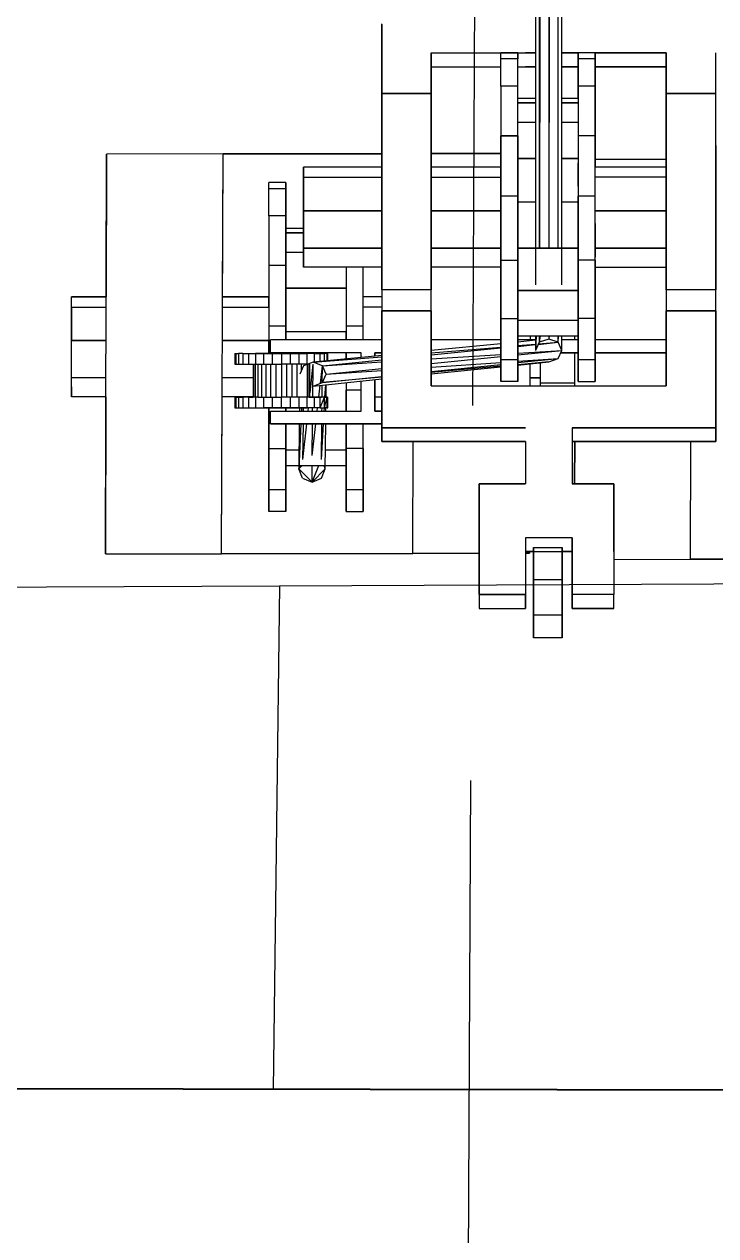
# Model space of a CAD drawing. Header units: millimetres. Extents: x -4997 to -4876, y -8737 to -8661.
# Drawn here: x -4916.571 to -4915.985, y -8708.878 to -8707.852 of the extents above; entities that cross this region are included whole.
import ezdxf

# ---------------------------------------------------------------- set-up
doc = ezdxf.new("R2010")
doc.units = ezdxf.units.MM
doc.header["$LTSCALE"] = 0.1
doc.linetypes.add('HIDDEN', pattern=[9.525, 6.35, -3.175])
for name, color, linetype in [('cobertura nova', 4, 'Continuous'), ('imagem', 7, 'Continuous'), ('layout cobertura', 251, 'Continuous'), ('visto', 9, 'Continuous')]:
    doc.layers.add(name, color=color, linetype=linetype)
doc.layers.add('coberturas', color=7, linetype='Continuous', lineweight=40)
picture_1 = doc.add_image_def('image1.jpg', size_in_pixel=(1920, 1080))

msp = doc.modelspace()

# ---------------------------------------------------------------- linework, layer by layer
at = {"layer": 'cobertura nova'}
for p, q in [((-4916.1376, -8704.888), (-4916.1376, -8708.0726)), ((-4916.135, -8704.888), (-4916.1376, -8708.0726)), ((-4916.1343, -8704.888), (-4916.1343, -8708.0417)), ((-4916.1281, -8704.888), (-4916.1342, -8708.0417)), ((-4916.1263, -8704.888), (-4916.1263, -8708.0417)), ((-4916.1202, -8704.888), (-4916.1263, -8708.0417)), ((-4916.1184, -8708.0417), (-4916.1158, -8704.888)), ((-4916.1184, -8708.0417), (-4916.1184, -8704.888)), ((-4916.1151, -8708.0726), (-4916.1151, -8704.888)), ((-4916.2677, -8707.888), (-4916.2677, -8707.8523)), ((-4916.2677, -8707.8523), (-4916.2677, -8707.8763)), ((-4916.2677, -8707.8763), (-4916.2677, -8707.8516)), ((-4916.2677, -8707.8763), (-4916.2677, -8707.9285)), ((-4916.2677, -8707.9105), (-4916.2677, -8707.8763)), ((-4916.2258, -8707.8763), (-4916.1669, -8707.8763)), ((-4916.2258, -8707.8763), (-4916.2258, -8707.9105)), ((-4916.2258, -8707.9105), (-4916.2258, -8707.8763)), ((-4916.1669, -8707.8813), (-4916.1669, -8707.8762)), ((-4916.1669, -8707.8762), (-4916.1524, -8707.8762)), ((-4916.1524, -8707.8762), (-4916.1669, -8707.8762)), ((-4916.1524, -8707.8813), (-4916.1669, -8707.8813)), ((-4916.1669, -8707.9044), (-4916.1669, -8707.8813)), ((-4916.1524, -8707.8762), (-4916.1524, -8707.8813)), ((-4916.1524, -8707.8813), (-4916.1524, -8707.8762)), ((-4916.1524, -8707.8763), (-4916.146, -8707.8763)), ((-4916.1524, -8707.9044), (-4916.1524, -8707.8813)), ((-4916.146, -8707.8763), (-4916.1376, -8707.8763)), ((-4916.1376, -8707.8763), (-4916.146, -8707.8763)), ((-4916.1151, -8707.8763), (-4916.1065, -8707.8763)), ((-4916.1065, -8707.8763), (-4916.1151, -8707.8763)), ((-4916.1065, -8707.8763), (-4916.1013, -8707.8763)), ((-4916.1013, -8707.8763), (-4916.1065, -8707.8763)), ((-4916.1013, -8707.8948), (-4916.1013, -8707.8762)), ((-4916.1013, -8707.8762), (-4916.1013, -8707.8813)), ((-4916.0869, -8707.8762), (-4916.1013, -8707.8762)), ((-4916.1013, -8707.8813), (-4916.1013, -8707.8762)), ((-4916.1013, -8707.8813), (-4916.1013, -8707.9044)), ((-4916.0869, -8707.8813), (-4916.1013, -8707.8813)), ((-4916.1013, -8707.9044), (-4916.1013, -8707.8813)), ((-4916.0869, -8707.8762), (-4916.0869, -8707.8813)), ((-4916.0869, -8707.8813), (-4916.0869, -8707.8762)), ((-4916.0869, -8707.8762), (-4916.0869, -8707.8948)), ((-4916.0869, -8707.8763), (-4916.0267, -8707.8763)), ((-4916.0267, -8707.8763), (-4916.0869, -8707.8763)), ((-4916.0869, -8707.8813), (-4916.0869, -8707.9044)), ((-4916.0869, -8707.9044), (-4916.0869, -8707.8813)), ((-4916.0267, -8707.8763), (-4916.0267, -8707.888)), ((-4916.0267, -8707.9105), (-4916.0267, -8707.8763)), ((-4916.0267, -8707.888), (-4916.0267, -8707.8763)), ((-4916.0267, -8707.8763), (-4916.0267, -8707.9285)), ((-4915.9848, -8707.9105), (-4915.9848, -8707.8763)), ((-4916.2677, -8707.9402), (-4916.2677, -8707.888)), ((-4916.2258, -8707.888), (-4916.1669, -8707.888)), ((-4916.1524, -8707.888), (-4916.146, -8707.888)), ((-4916.146, -8707.888), (-4916.1376, -8707.888)), ((-4916.1376, -8707.888), (-4916.146, -8707.888)), ((-4916.1151, -8707.888), (-4916.1065, -8707.888)), ((-4916.1065, -8707.888), (-4916.1151, -8707.888)), ((-4916.1065, -8707.888), (-4916.1013, -8707.888)), ((-4916.1013, -8707.888), (-4916.1065, -8707.888)), ((-4916.1013, -8707.9149), (-4916.1013, -8707.8948)), ((-4916.0869, -8707.888), (-4916.0267, -8707.888)), ((-4916.0267, -8707.888), (-4916.0869, -8707.888)), ((-4916.0869, -8707.8948), (-4916.0869, -8707.9295)), ((-4916.0267, -8707.9402), (-4916.0267, -8707.888)), ((-4916.1524, -8707.9044), (-4916.1669, -8707.9044)), ((-4916.1669, -8707.9044), (-4916.1669, -8707.9464)), ((-4916.1524, -8707.9464), (-4916.1524, -8707.9044)), ((-4916.1013, -8707.9044), (-4916.1013, -8707.9464)), ((-4916.0869, -8707.9044), (-4916.1013, -8707.9044)), ((-4916.0869, -8707.9044), (-4916.0869, -8707.9464)), ((-4916.0869, -8707.9464), (-4916.0869, -8707.9044)), ((-4916.2677, -8707.9285), (-4916.2677, -8707.9105)), ((-4916.2677, -8707.9105), (-4916.2677, -8707.9548)), ((-4916.2258, -8707.9105), (-4916.2677, -8707.9105)), ((-4916.2677, -8707.9105), (-4916.2677, -8707.9105)), ((-4916.2677, -8707.9548), (-4916.2677, -8707.9105)), ((-4916.2677, -8707.9105), (-4916.2258, -8707.9105)), ((-4916.2258, -8707.9105), (-4916.2258, -8707.9105)), ((-4916.2258, -8707.9105), (-4916.2258, -8707.9548)), ((-4916.2258, -8707.9548), (-4916.2258, -8707.9105)), ((-4916.2258, -8707.9105), (-4916.2258, -8707.9105)), ((-4916.1376, -8707.9149), (-4916.1524, -8707.9149)), ((-4916.1013, -8707.9149), (-4916.1151, -8707.9149)), ((-4916.1013, -8707.9149), (-4916.1013, -8707.9186)), ((-4916.0267, -8707.9285), (-4916.0267, -8707.9105)), ((-4916.0267, -8707.9105), (-4916.0267, -8707.9548)), ((-4916.0267, -8707.9548), (-4916.0267, -8707.9105)), ((-4916.0267, -8707.9105), (-4915.9848, -8707.9105)), ((-4915.9848, -8707.9105), (-4916.0267, -8707.9105)), ((-4916.0267, -8707.9105), (-4916.0267, -8707.9105)), ((-4915.9848, -8707.9548), (-4915.9848, -8707.9105)), ((-4916.1376, -8707.9186), (-4916.1524, -8707.9186)), ((-4916.1524, -8707.9186), (-4916.1376, -8707.9186)), ((-4916.1013, -8707.9186), (-4916.1151, -8707.9186)), ((-4916.1151, -8707.9186), (-4916.1013, -8707.9186)), ((-4916.1013, -8707.9186), (-4916.1013, -8707.9353)), ((-4916.1669, -8707.9295), (-4916.1669, -8707.9731)), ((-4916.1376, -8707.9353), (-4916.1524, -8707.9353)), ((-4916.1013, -8707.9353), (-4916.1151, -8707.9353)), ((-4916.1013, -8707.9353), (-4916.1013, -8707.9656)), ((-4916.0869, -8707.9295), (-4916.0869, -8707.9731)), ((-4916.2677, -8707.957), (-4916.2677, -8707.9402)), ((-4916.2677, -8707.9402), (-4916.2677, -8707.957)), ((-4916.0267, -8707.957), (-4916.0267, -8707.9402)), ((-4916.0267, -8707.9402), (-4916.0267, -8707.957)), ((-4916.2677, -8707.9548), (-4916.2677, -8708.0768)), ((-4916.2677, -8708.0768), (-4916.2677, -8707.9548)), ((-4916.2258, -8707.9548), (-4916.2258, -8708.0768)), ((-4916.2258, -8708.0768), (-4916.2258, -8707.9548)), ((-4916.1669, -8707.9464), (-4916.1669, -8707.9976)), ((-4916.1524, -8707.9464), (-4916.1669, -8707.9464)), ((-4916.1669, -8707.9976), (-4916.1669, -8707.9464)), ((-4916.1669, -8707.9464), (-4916.1524, -8707.9464)), ((-4916.1524, -8707.9976), (-4916.1524, -8707.9464)), ((-4916.1524, -8707.9464), (-4916.1524, -8707.9976)), ((-4916.1013, -8707.9464), (-4916.1013, -8707.9976)), ((-4916.0869, -8707.9464), (-4916.1013, -8707.9464)), ((-4916.1013, -8707.9534), (-4916.1013, -8707.9534)), ((-4916.0869, -8707.9731), (-4916.0869, -8707.9464)), ((-4916.0869, -8707.9976), (-4916.0869, -8707.9464)), ((-4916.0267, -8707.9548), (-4916.0267, -8708.0768)), ((-4916.0267, -8708.0768), (-4916.0267, -8707.9548)), ((-4915.9848, -8707.9548), (-4915.9848, -8708.0768)), ((-4915.9848, -8708.0768), (-4915.9848, -8707.9548)), ((-4916.5018, -8708.3007), (-4916.5009, -8707.962)), ((-4916.5009, -8707.962), (-4916.5012, -8708.083)), ((-4916.4021, -8707.9618), (-4916.5009, -8707.962)), ((-4916.4033, -8708.3005), (-4916.4021, -8707.9618)), ((-4916.4026, -8708.083), (-4916.4021, -8707.9618)), ((-4916.4021, -8707.9618), (-4916.2677, -8707.9615)), ((-4916.2677, -8707.9615), (-4916.4021, -8707.9618)), ((-4916.4021, -8707.9618), (-4916.2677, -8707.9616)), ((-4916.2677, -8707.9731), (-4916.2677, -8707.957)), ((-4916.2677, -8707.957), (-4916.2677, -8707.9731)), ((-4916.2258, -8707.9576), (-4916.2258, -8707.957)), ((-4916.2258, -8707.9614), (-4916.1669, -8707.9613)), ((-4916.1669, -8707.9613), (-4916.2258, -8707.9614)), ((-4916.2258, -8707.9616), (-4916.1669, -8707.9614)), ((-4916.1376, -8707.9656), (-4916.1524, -8707.9656)), ((-4916.1524, -8707.9656), (-4916.1376, -8707.9656)), ((-4916.1013, -8707.9656), (-4916.1151, -8707.9656)), ((-4916.1151, -8707.9656), (-4916.1013, -8707.9656)), ((-4916.1013, -8707.9656), (-4916.1013, -8707.9976)), ((-4916.0267, -8707.9665), (-4916.0869, -8707.9666)), ((-4916.0267, -8707.9731), (-4916.0267, -8707.957)), ((-4916.3339, -8707.9731), (-4916.3339, -8707.9816)), ((-4916.3339, -8707.9816), (-4916.3339, -8707.9731)), ((-4916.2677, -8707.9731), (-4916.3339, -8707.9731)), ((-4916.1669, -8707.9731), (-4916.2258, -8707.9731)), ((-4916.1013, -8707.9891), (-4916.1013, -8707.9695)), ((-4916.0267, -8707.9731), (-4916.0869, -8707.9731)), ((-4916.0869, -8707.9816), (-4916.0869, -8707.9731)), ((-4916.349, -8707.9861), (-4916.3634, -8707.9861)), ((-4916.3634, -8707.9913), (-4916.3634, -8707.9861)), ((-4916.349, -8707.9913), (-4916.349, -8707.9861)), ((-4916.349, -8707.9861), (-4916.349, -8707.9913)), ((-4916.3339, -8707.9816), (-4916.3339, -8708.01)), ((-4916.3339, -8707.9816), (-4916.2677, -8707.9816)), ((-4916.3339, -8708.01), (-4916.3339, -8707.9816)), ((-4916.2258, -8707.9816), (-4916.1669, -8707.9816)), ((-4916.0869, -8707.9789), (-4916.0869, -8707.9789)), ((-4916.0267, -8707.9816), (-4916.0869, -8707.9816)), ((-4916.0869, -8708.01), (-4916.0869, -8707.9816)), ((-4916.0869, -8708.0332), (-4916.0869, -8707.9816)), ((-4916.349, -8707.9913), (-4916.3634, -8707.9913)), ((-4916.3634, -8708.0143), (-4916.3634, -8707.9913)), ((-4916.349, -8708.0143), (-4916.349, -8707.9913)), ((-4916.349, -8707.9913), (-4916.349, -8708.0143)), ((-4916.1669, -8707.9976), (-4916.1669, -8708.0519)), ((-4916.1669, -8708.0519), (-4916.1669, -8707.9976)), ((-4916.1524, -8707.9976), (-4916.1669, -8707.9976)), ((-4916.1524, -8708.0519), (-4916.1524, -8707.9976)), ((-4916.1524, -8707.9976), (-4916.1524, -8708.0519)), ((-4916.1524, -8708.0026), (-4916.1524, -8708.0417)), ((-4916.1376, -8708.0026), (-4916.1524, -8708.0026)), ((-4916.1013, -8708.0026), (-4916.1151, -8708.0026)), ((-4916.1013, -8707.9976), (-4916.1013, -8708.0519)), ((-4916.0869, -8707.9976), (-4916.1013, -8707.9976)), ((-4916.1013, -8708.0519), (-4916.1013, -8707.9976)), ((-4916.1013, -8708.0026), (-4916.1013, -8708.0417)), ((-4916.0869, -8708.0519), (-4916.0869, -8707.9976)), ((-4916.349, -8708.0143), (-4916.3634, -8708.0143)), ((-4916.3634, -8708.0143), (-4916.3634, -8708.0564)), ((-4916.349, -8708.0564), (-4916.349, -8708.0143)), ((-4916.349, -8708.0143), (-4916.349, -8708.0564)), ((-4916.3339, -8708.0415), (-4916.3339, -8708.01)), ((-4916.3339, -8708.01), (-4916.2677, -8708.01)), ((-4916.3339, -8708.01), (-4916.3339, -8708.01)), ((-4916.3339, -8708.01), (-4916.3339, -8708.0415)), ((-4916.2677, -8708.01), (-4916.3339, -8708.01)), ((-4916.2258, -8708.01), (-4916.1669, -8708.01)), ((-4916.1669, -8708.01), (-4916.2258, -8708.01)), ((-4916.0267, -8708.01), (-4916.0869, -8708.01)), ((-4916.0869, -8708.0415), (-4916.0869, -8708.01)), ((-4916.0869, -8708.01), (-4916.0267, -8708.01)), ((-4916.3339, -8708.0249), (-4916.349, -8708.0249)), ((-4916.349, -8708.0286), (-4916.349, -8708.0249)), ((-4916.0869, -8708.0208), (-4916.0869, -8708.0492)), ((-4916.349, -8708.0452), (-4916.349, -8708.0286)), ((-4916.349, -8708.0286), (-4916.3339, -8708.0286)), ((-4916.3339, -8708.0286), (-4916.349, -8708.0286)), ((-4916.3339, -8708.0452), (-4916.349, -8708.0452)), ((-4916.2677, -8708.0415), (-4916.3339, -8708.0415)), ((-4916.3339, -8708.0415), (-4916.3339, -8708.0415)), ((-4916.3339, -8708.0578), (-4916.3339, -8708.0415)), ((-4916.3339, -8708.0415), (-4916.2677, -8708.0415)), ((-4916.3339, -8708.0415), (-4916.3339, -8708.0578)), ((-4916.1669, -8708.0415), (-4916.2258, -8708.0415)), ((-4916.2258, -8708.0415), (-4916.1669, -8708.0415)), ((-4916.1524, -8708.0417), (-4916.1524, -8708.0774)), ((-4916.1524, -8708.0417), (-4916.1524, -8708.0417)), ((-4916.1524, -8708.0417), (-4916.1376, -8708.0417)), ((-4916.1376, -8708.0417), (-4916.1524, -8708.0417)), ((-4916.1376, -8708.0417), (-4916.1013, -8708.0417)), ((-4916.1013, -8708.0417), (-4916.1376, -8708.0417)), ((-4916.0869, -8708.0578), (-4916.0869, -8708.0415)), ((-4916.0869, -8708.0415), (-4916.0267, -8708.0415)), ((-4916.0267, -8708.0415), (-4916.0869, -8708.0415)), ((-4916.3634, -8708.0564), (-4916.3634, -8708.1076)), ((-4916.349, -8708.0564), (-4916.3634, -8708.0564)), ((-4916.349, -8708.1076), (-4916.349, -8708.0564)), ((-4916.349, -8708.0564), (-4916.349, -8708.1076)), ((-4916.2677, -8708.0578), (-4916.3339, -8708.0578)), ((-4916.2979, -8708.0578), (-4916.2979, -8708.1076)), ((-4916.2834, -8708.1076), (-4916.2834, -8708.0578)), ((-4916.2677, -8708.0768), (-4916.2677, -8708.0578)), ((-4916.2677, -8708.0578), (-4916.2677, -8708.0768)), ((-4916.1669, -8708.0578), (-4916.2258, -8708.0578)), ((-4916.1669, -8708.1013), (-4916.1669, -8708.0519)), ((-4916.1669, -8708.0519), (-4916.1524, -8708.0519)), ((-4916.1669, -8708.0519), (-4916.1669, -8708.1013)), ((-4916.1524, -8708.1013), (-4916.1524, -8708.0519)), ((-4916.1524, -8708.0519), (-4916.1524, -8708.1013)), ((-4916.1013, -8708.0519), (-4916.1013, -8708.1013)), ((-4916.0869, -8708.0519), (-4916.1013, -8708.0519)), ((-4916.1013, -8708.1013), (-4916.1013, -8708.0519)), ((-4916.0869, -8708.0492), (-4916.0869, -8708.0492)), ((-4916.0869, -8708.1013), (-4916.0869, -8708.0519)), ((-4916.0869, -8708.0519), (-4916.0869, -8708.1013)), ((-4916.0869, -8708.0578), (-4916.0267, -8708.0578)), ((-4916.0869, -8708.0578), (-4916.0869, -8708.0844)), ((-4916.0267, -8708.0768), (-4916.0267, -8708.0578)), ((-4916.349, -8708.0755), (-4916.2979, -8708.0755)), ((-4916.2979, -8708.0755), (-4916.349, -8708.0755)), ((-4916.2677, -8708.0768), (-4916.2677, -8708.0768)), ((-4916.2677, -8708.0768), (-4916.2677, -8708.0947)), ((-4916.2258, -8708.0768), (-4916.2677, -8708.0768)), ((-4916.2258, -8708.0947), (-4916.2258, -8708.0768)), ((-4916.1524, -8708.0774), (-4916.1524, -8708.1025)), ((-4916.1524, -8708.0774), (-4916.1524, -8708.0774)), ((-4916.1524, -8708.0774), (-4916.1013, -8708.0774)), ((-4916.1013, -8708.0774), (-4916.1524, -8708.0774)), ((-4916.1376, -8708.0774), (-4916.1376, -8708.0774)), ((-4916.1349, -8708.0774), (-4916.1349, -8708.0774)), ((-4916.1343, -8708.0774), (-4916.1343, -8708.0774)), ((-4916.1282, -8708.0774), (-4916.1282, -8708.0774)), ((-4916.1263, -8708.0774), (-4916.1263, -8708.0774)), ((-4916.1201, -8708.0774), (-4916.1201, -8708.0774)), ((-4916.1184, -8708.0774), (-4916.1184, -8708.0774)), ((-4916.1154, -8708.0774), (-4916.1154, -8708.0774)), ((-4916.1151, -8708.0774), (-4916.1151, -8708.0774)), ((-4916.1013, -8708.0774), (-4916.1013, -8708.0774)), ((-4916.0267, -8708.0768), (-4916.0267, -8708.0947)), ((-4915.9848, -8708.0768), (-4916.0267, -8708.0768)), ((-4915.9848, -8708.0947), (-4915.9848, -8708.0768)), ((-4916.5012, -8708.083), (-4916.5305, -8708.083)), ((-4916.5305, -8708.0916), (-4916.5305, -8708.083)), ((-4916.5305, -8708.083), (-4916.5012, -8708.083)), ((-4916.3634, -8708.083), (-4916.4026, -8708.083)), ((-4916.4026, -8708.083), (-4916.3634, -8708.083)), ((-4916.3634, -8708.083), (-4916.3634, -8708.083)), ((-4916.3634, -8708.0916), (-4916.3634, -8708.083)), ((-4916.2677, -8708.083), (-4916.2834, -8708.083)), ((-4916.0869, -8708.0844), (-4916.0869, -8708.1264)), ((-4916.5305, -8708.0916), (-4916.5012, -8708.0916)), ((-4916.5305, -8708.1199), (-4916.5305, -8708.0916)), ((-4916.5305, -8708.0916), (-4916.5305, -8708.1199)), ((-4916.4026, -8708.0916), (-4916.3634, -8708.0916)), ((-4916.2677, -8708.0916), (-4916.2834, -8708.0916)), ((-4916.2677, -8708.1582), (-4916.2677, -8708.0947)), ((-4916.2677, -8708.0947), (-4916.2258, -8708.0947)), ((-4916.2677, -8708.0948), (-4916.2677, -8708.1583)), ((-4916.2258, -8708.0948), (-4916.2677, -8708.0948)), ((-4916.2258, -8708.0947), (-4916.2258, -8708.1582)), ((-4916.2258, -8708.1583), (-4916.2258, -8708.0948)), ((-4916.0267, -8708.1582), (-4916.0267, -8708.0947)), ((-4916.0267, -8708.0947), (-4915.9848, -8708.0947)), ((-4916.0267, -8708.0948), (-4916.0267, -8708.1583)), ((-4915.9848, -8708.0948), (-4916.0267, -8708.0948)), ((-4915.9848, -8708.0947), (-4915.9848, -8708.1582)), ((-4915.9848, -8708.1583), (-4915.9848, -8708.0948)), ((-4916.3634, -8708.1076), (-4916.3634, -8708.131)), ((-4916.349, -8708.1076), (-4916.3634, -8708.1076)), ((-4916.349, -8708.1194), (-4916.349, -8708.1076)), ((-4916.349, -8708.1076), (-4916.349, -8708.1194)), ((-4916.2979, -8708.1076), (-4916.2979, -8708.1194)), ((-4916.2834, -8708.1076), (-4916.2979, -8708.1076)), ((-4916.2834, -8708.1194), (-4916.2834, -8708.1076)), ((-4916.2677, -8708.1064), (-4916.2677, -8708.1699)), ((-4916.1669, -8708.136), (-4916.1669, -8708.1013)), ((-4916.1669, -8708.1013), (-4916.1524, -8708.1013)), ((-4916.1669, -8708.1013), (-4916.1669, -8708.136)), ((-4916.1524, -8708.136), (-4916.1524, -8708.1013)), ((-4916.1524, -8708.1013), (-4916.1524, -8708.136)), ((-4916.1524, -8708.1159), (-4916.1524, -8708.1025)), ((-4916.1524, -8708.1025), (-4916.1013, -8708.1025)), ((-4916.1524, -8708.1025), (-4916.1524, -8708.1159)), ((-4916.1013, -8708.1013), (-4916.1013, -8708.136)), ((-4916.0869, -8708.1013), (-4916.1013, -8708.1013)), ((-4916.1013, -8708.136), (-4916.1013, -8708.1013)), ((-4916.0869, -8708.136), (-4916.0869, -8708.1013)), ((-4916.0869, -8708.1013), (-4916.0869, -8708.136)), ((-4916.0267, -8708.1065), (-4916.0267, -8708.1582)), ((-4916.5305, -8708.1199), (-4916.5305, -8708.1199)), ((-4916.5305, -8708.1515), (-4916.5305, -8708.1199)), ((-4916.5305, -8708.1199), (-4916.5013, -8708.1199)), ((-4916.5013, -8708.1199), (-4916.5305, -8708.1199)), ((-4916.4027, -8708.1199), (-4916.3634, -8708.1199)), ((-4916.3634, -8708.1199), (-4916.4027, -8708.1199)), ((-4916.3634, -8708.131), (-4916.3634, -8708.1199)), ((-4916.2852, -8708.1194), (-4916.3619, -8708.1194)), ((-4916.3619, -8708.1302), (-4916.3619, -8708.1194)), ((-4916.2979, -8708.1125), (-4916.349, -8708.1125)), ((-4916.349, -8708.1194), (-4916.349, -8708.1125)), ((-4916.2979, -8708.1194), (-4916.2979, -8708.1125)), ((-4916.2736, -8708.1194), (-4916.2852, -8708.1194)), ((-4916.2677, -8708.1194), (-4916.2736, -8708.1194)), ((-4916.1669, -8708.1194), (-4916.2258, -8708.1194)), ((-4916.1524, -8708.1159), (-4916.1013, -8708.1159)), ((-4916.1524, -8708.1159), (-4916.1524, -8708.1264)), ((-4916.1376, -8708.1194), (-4916.1524, -8708.1194)), ((-4916.1376, -8708.1197), (-4916.1524, -8708.1212)), ((-4916.1421, -8708.1159), (-4916.1421, -8708.1194)), ((-4916.1376, -8708.1159), (-4916.1376, -8708.1283)), ((-4916.1369, -8708.1159), (-4916.1376, -8708.1283)), ((-4916.1343, -8708.1159), (-4916.1343, -8708.1214)), ((-4916.1335, -8708.1159), (-4916.1343, -8708.1214)), ((-4916.1263, -8708.1186), (-4916.1343, -8708.1214)), ((-4916.1263, -8708.1159), (-4916.1263, -8708.1186)), ((-4916.1259, -8708.1159), (-4916.1263, -8708.1186)), ((-4916.1184, -8708.1214), (-4916.1263, -8708.1186)), ((-4916.1184, -8708.1214), (-4916.118, -8708.1159)), ((-4916.1184, -8708.1214), (-4916.1184, -8708.1159)), ((-4916.1151, -8708.1283), (-4916.1151, -8708.1159)), ((-4916.1013, -8708.1194), (-4916.1151, -8708.1194)), ((-4916.1041, -8708.1194), (-4916.1041, -8708.1159)), ((-4916.1013, -8708.1264), (-4916.1013, -8708.1159)), ((-4916.0267, -8708.1194), (-4916.0869, -8708.1194)), ((-4916.2852, -8708.1302), (-4916.3619, -8708.1302)), ((-4916.349, -8708.131), (-4916.349, -8708.1302)), ((-4916.349, -8708.131), (-4916.349, -8708.1302)), ((-4916.349, -8708.1302), (-4916.349, -8708.131)), ((-4916.2979, -8708.1356), (-4916.2979, -8708.1302)), ((-4916.2979, -8708.1302), (-4916.2979, -8708.1356)), ((-4916.2852, -8708.1343), (-4916.2852, -8708.1302)), ((-4916.2736, -8708.1331), (-4916.2736, -8708.1302)), ((-4916.2736, -8708.1302), (-4916.2677, -8708.1302)), ((-4916.2736, -8708.1302), (-4916.2736, -8708.1331)), ((-4916.2677, -8708.1302), (-4916.2736, -8708.1302)), ((-4916.1669, -8708.1226), (-4916.2258, -8708.1284)), ((-4916.2258, -8708.1302), (-4916.1669, -8708.1254)), ((-4916.2258, -8708.1321), (-4916.1669, -8708.1262)), ((-4916.1524, -8708.1242), (-4916.1376, -8708.123)), ((-4916.1524, -8708.1248), (-4916.1376, -8708.1233)), ((-4916.1524, -8708.1264), (-4916.1524, -8708.1495)), ((-4916.1524, -8708.132), (-4916.1151, -8708.1283)), ((-4916.1524, -8708.1307), (-4916.1151, -8708.1283)), ((-4916.1343, -8708.1214), (-4916.1376, -8708.1283)), ((-4916.1351, -8708.1231), (-4916.1184, -8708.1214)), ((-4916.1349, -8708.1228), (-4916.1184, -8708.1214)), ((-4916.1151, -8708.1283), (-4916.1184, -8708.1214)), ((-4916.1184, -8708.1351), (-4916.1151, -8708.1283)), ((-4916.116, -8708.1302), (-4916.1013, -8708.1302)), ((-4916.1013, -8708.1302), (-4916.116, -8708.1302)), ((-4916.1042, -8708.1582), (-4916.1041, -8708.1302)), ((-4916.1013, -8708.1495), (-4916.1013, -8708.1264)), ((-4916.0869, -8708.1264), (-4916.0869, -8708.1495)), ((-4916.0869, -8708.1302), (-4916.0267, -8708.1302)), ((-4916.0267, -8708.1302), (-4916.0869, -8708.1302)), ((-4916.3921, -8708.131), (-4916.3913, -8708.131)), ((-4916.3921, -8708.131), (-4916.3921, -8708.14)), ((-4916.3921, -8708.14), (-4916.3913, -8708.14)), ((-4916.3913, -8708.131), (-4916.3891, -8708.131)), ((-4916.3913, -8708.131), (-4916.3913, -8708.14)), ((-4916.3913, -8708.14), (-4916.3891, -8708.14)), ((-4916.3855, -8708.131), (-4916.3891, -8708.131)), ((-4916.3891, -8708.131), (-4916.3891, -8708.14)), ((-4916.3891, -8708.14), (-4916.3855, -8708.14)), ((-4916.3855, -8708.131), (-4916.3806, -8708.131)), ((-4916.3855, -8708.131), (-4916.3855, -8708.14)), ((-4916.3855, -8708.14), (-4916.3806, -8708.14)), ((-4916.3806, -8708.131), (-4916.3746, -8708.131)), ((-4916.3806, -8708.131), (-4916.3806, -8708.14)), ((-4916.3806, -8708.14), (-4916.3767, -8708.14)), ((-4916.3767, -8708.14), (-4916.3762, -8708.14)), ((-4916.3767, -8708.14), (-4916.3767, -8708.1679)), ((-4916.3762, -8708.14), (-4916.3748, -8708.14)), ((-4916.3762, -8708.14), (-4916.3762, -8708.1679)), ((-4916.3748, -8708.14), (-4916.3726, -8708.14)), ((-4916.3748, -8708.14), (-4916.3748, -8708.1679)), ((-4916.3376, -8708.131), (-4916.3746, -8708.131)), ((-4916.3746, -8708.131), (-4916.3308, -8708.131)), ((-4916.3746, -8708.131), (-4916.3746, -8708.14)), ((-4916.3726, -8708.14), (-4916.3696, -8708.14)), ((-4916.3726, -8708.14), (-4916.3726, -8708.1679)), ((-4916.3696, -8708.14), (-4916.366, -8708.14)), ((-4916.3696, -8708.14), (-4916.3696, -8708.1679)), ((-4916.3678, -8708.131), (-4916.3678, -8708.14)), ((-4916.366, -8708.14), (-4916.3619, -8708.14)), ((-4916.366, -8708.14), (-4916.366, -8708.1679)), ((-4916.3619, -8708.14), (-4916.3574, -8708.14)), ((-4916.3619, -8708.14), (-4916.3619, -8708.1679)), ((-4916.3604, -8708.131), (-4916.3604, -8708.14)), ((-4916.3574, -8708.14), (-4916.3527, -8708.14)), ((-4916.3574, -8708.14), (-4916.3574, -8708.1679)), ((-4916.3527, -8708.131), (-4916.3527, -8708.14)), ((-4916.348, -8708.14), (-4916.3527, -8708.14)), ((-4916.3527, -8708.14), (-4916.3527, -8708.1679)), ((-4916.3435, -8708.14), (-4916.348, -8708.14)), ((-4916.348, -8708.1679), (-4916.348, -8708.14)), ((-4916.345, -8708.14), (-4916.345, -8708.131)), ((-4916.3394, -8708.14), (-4916.3435, -8708.14)), ((-4916.3435, -8708.1679), (-4916.3435, -8708.14)), ((-4916.3357, -8708.14), (-4916.3394, -8708.14)), ((-4916.3394, -8708.1679), (-4916.3394, -8708.14)), ((-4916.3376, -8708.131), (-4916.3308, -8708.131)), ((-4916.3376, -8708.14), (-4916.3376, -8708.131)), ((-4916.3327, -8708.14), (-4916.3357, -8708.14)), ((-4916.3357, -8708.1452), (-4916.3357, -8708.14)), ((-4916.3259, -8708.1383), (-4916.3339, -8708.1413)), ((-4916.3306, -8708.14), (-4916.3327, -8708.14)), ((-4916.3327, -8708.1408), (-4916.3327, -8708.14)), ((-4916.3248, -8708.131), (-4916.3308, -8708.131)), ((-4916.3308, -8708.14), (-4916.3308, -8708.131)), ((-4916.3292, -8708.14), (-4916.3305, -8708.14)), ((-4916.3305, -8708.1679), (-4916.3305, -8708.14)), ((-4916.3287, -8708.14), (-4916.3292, -8708.14)), ((-4916.3292, -8708.1679), (-4916.3292, -8708.14)), ((-4916.3287, -8708.1679), (-4916.3287, -8708.14)), ((-4916.3261, -8708.14), (-4916.3287, -8708.1643)), ((-4916.3262, -8708.1679), (-4916.3259, -8708.14)), ((-4916.2677, -8708.1326), (-4916.3259, -8708.1383)), ((-4916.3259, -8708.1383), (-4916.2677, -8708.1336)), ((-4916.318, -8708.1413), (-4916.3259, -8708.1383)), ((-4916.3248, -8708.131), (-4916.3199, -8708.131)), ((-4916.3248, -8708.1382), (-4916.3248, -8708.131)), ((-4916.3199, -8708.131), (-4916.3163, -8708.131)), ((-4916.3199, -8708.1377), (-4916.3199, -8708.131)), ((-4916.318, -8708.1413), (-4916.2677, -8708.1363)), ((-4916.318, -8708.1413), (-4916.2677, -8708.138)), ((-4916.314, -8708.131), (-4916.3163, -8708.131)), ((-4916.3163, -8708.1374), (-4916.3163, -8708.131)), ((-4916.3133, -8708.131), (-4916.314, -8708.131)), ((-4916.314, -8708.1372), (-4916.314, -8708.131)), ((-4916.3133, -8708.1371), (-4916.3133, -8708.131)), ((-4916.2258, -8708.1354), (-4916.1669, -8708.1316)), ((-4916.2258, -8708.1394), (-4916.1669, -8708.1335)), ((-4916.2258, -8708.1424), (-4916.1669, -8708.1384)), ((-4916.2258, -8708.1461), (-4916.1669, -8708.1401)), ((-4916.1669, -8708.1546), (-4916.1669, -8708.136)), ((-4916.1669, -8708.136), (-4916.1524, -8708.136)), ((-4916.1669, -8708.136), (-4916.1669, -8708.1546)), ((-4916.1524, -8708.1386), (-4916.1184, -8708.1351)), ((-4916.1524, -8708.1374), (-4916.1184, -8708.1351)), ((-4916.1524, -8708.136), (-4916.1524, -8708.1546)), ((-4916.1524, -8708.1546), (-4916.1524, -8708.136)), ((-4916.1263, -8708.138), (-4916.1524, -8708.1404)), ((-4916.1524, -8708.1407), (-4916.1263, -8708.138)), ((-4916.1422, -8708.1396), (-4916.1422, -8708.1582)), ((-4916.1333, -8708.1561), (-4916.1333, -8708.1387)), ((-4916.1263, -8708.138), (-4916.1184, -8708.1351)), ((-4916.1013, -8708.136), (-4916.1013, -8708.1546)), ((-4916.1013, -8708.1546), (-4916.1013, -8708.136)), ((-4916.1013, -8708.136), (-4916.0869, -8708.136)), ((-4916.0869, -8708.1546), (-4916.0869, -8708.136)), ((-4916.0869, -8708.136), (-4916.0869, -8708.1546)), ((-4916.3339, -8708.1413), (-4916.3372, -8708.1483)), ((-4916.3197, -8708.1561), (-4916.318, -8708.1413)), ((-4916.3181, -8708.1555), (-4916.318, -8708.1413)), ((-4916.3147, -8708.1483), (-4916.318, -8708.1413)), ((-4916.318, -8708.1554), (-4916.3147, -8708.1483)), ((-4916.318, -8708.1554), (-4916.2677, -8708.1503)), ((-4916.2677, -8708.1508), (-4916.318, -8708.1554)), ((-4916.3147, -8708.1483), (-4916.2677, -8708.1436)), ((-4916.3147, -8708.1483), (-4916.2677, -8708.1452)), ((-4916.1669, -8708.1417), (-4916.2258, -8708.147)), ((-4916.2258, -8708.1481), (-4916.1669, -8708.1421)), ((-4916.1669, -8708.1495), (-4916.1669, -8708.1546)), ((-4916.1524, -8708.1546), (-4916.1524, -8708.1495)), ((-4916.1524, -8708.1495), (-4916.1524, -8708.1546)), ((-4916.1013, -8708.1546), (-4916.1013, -8708.1495)), ((-4916.0869, -8708.1495), (-4916.0869, -8708.1546)), ((-4916.0869, -8708.1546), (-4916.0869, -8708.1495)), ((-4916.5014, -8708.1515), (-4916.5305, -8708.1515)), ((-4916.5305, -8708.1677), (-4916.5305, -8708.1515)), ((-4916.5305, -8708.1591), (-4916.5305, -8708.1677)), ((-4916.3767, -8708.1515), (-4916.4028, -8708.1515)), ((-4916.3259, -8708.1584), (-4916.2677, -8708.1524)), ((-4916.3259, -8708.1584), (-4916.318, -8708.1554)), ((-4916.321, -8708.1679), (-4916.3199, -8708.1577)), ((-4916.3182, -8708.1679), (-4916.3181, -8708.1576)), ((-4916.3158, -8708.1679), (-4916.3152, -8708.1573)), ((-4916.3149, -8708.1679), (-4916.3148, -8708.1572)), ((-4916.2979, -8708.1555), (-4916.2979, -8708.1618)), ((-4916.2852, -8708.1797), (-4916.2852, -8708.1542)), ((-4916.2736, -8708.1797), (-4916.2736, -8708.153)), ((-4916.2736, -8708.153), (-4916.2736, -8708.1797)), ((-4916.2677, -8708.17), (-4916.2677, -8708.1582)), ((-4916.2677, -8708.1937), (-4916.2677, -8708.1582)), ((-4916.2677, -8708.1583), (-4916.2677, -8708.1938)), ((-4916.2258, -8708.1582), (-4916.146, -8708.1582)), ((-4916.1524, -8708.1546), (-4916.1669, -8708.1546)), ((-4916.146, -8708.1582), (-4916.1065, -8708.1582)), ((-4916.1333, -8708.1515), (-4916.1422, -8708.1515)), ((-4916.1422, -8708.1515), (-4916.1333, -8708.1515)), ((-4916.1042, -8708.1561), (-4916.1333, -8708.1561)), ((-4916.1333, -8708.1582), (-4916.1333, -8708.1561)), ((-4916.1065, -8708.1582), (-4916.0267, -8708.1582)), ((-4916.1013, -8708.1546), (-4916.0869, -8708.1546)), ((-4915.9848, -8708.1582), (-4915.9848, -8708.1937)), ((-4915.9848, -8708.1938), (-4915.9848, -8708.1583)), ((-4916.5014, -8708.1677), (-4916.5305, -8708.1677)), ((-4916.5014, -8708.1677), (-4916.5018, -8708.3007)), ((-4916.4033, -8708.3005), (-4916.4029, -8708.1677)), ((-4916.3767, -8708.1677), (-4916.4029, -8708.1677)), ((-4916.3921, -8708.1679), (-4916.3921, -8708.177)), ((-4916.3921, -8708.1679), (-4916.3913, -8708.1679)), ((-4916.3913, -8708.1679), (-4916.3913, -8708.177)), ((-4916.3913, -8708.1679), (-4916.3891, -8708.1679)), ((-4916.3891, -8708.1679), (-4916.3855, -8708.1679)), ((-4916.3891, -8708.1679), (-4916.3891, -8708.177)), ((-4916.3726, -8708.1679), (-4916.3855, -8708.1679)), ((-4916.3748, -8708.1679), (-4916.3855, -8708.1679)), ((-4916.3855, -8708.1679), (-4916.3855, -8708.177)), ((-4916.3806, -8708.1679), (-4916.3767, -8708.1679)), ((-4916.3806, -8708.1679), (-4916.3806, -8708.177)), ((-4916.3726, -8708.1679), (-4916.3748, -8708.1679)), ((-4916.3746, -8708.1679), (-4916.3746, -8708.177)), ((-4916.3726, -8708.1679), (-4916.3696, -8708.1679)), ((-4916.3696, -8708.1679), (-4916.366, -8708.1679)), ((-4916.3678, -8708.1679), (-4916.3678, -8708.177)), ((-4916.366, -8708.1679), (-4916.3619, -8708.1679)), ((-4916.3619, -8708.1679), (-4916.3574, -8708.1679)), ((-4916.3604, -8708.1679), (-4916.3604, -8708.177)), ((-4916.3574, -8708.1679), (-4916.3527, -8708.1679)), ((-4916.348, -8708.1679), (-4916.3527, -8708.1679)), ((-4916.3527, -8708.177), (-4916.3527, -8708.1679)), ((-4916.3435, -8708.1679), (-4916.348, -8708.1679)), ((-4916.345, -8708.177), (-4916.345, -8708.1679)), ((-4916.3394, -8708.1679), (-4916.3435, -8708.1679)), ((-4916.3357, -8708.1679), (-4916.3394, -8708.1679)), ((-4916.3376, -8708.177), (-4916.3376, -8708.1679)), ((-4916.3199, -8708.1679), (-4916.3357, -8708.1679)), ((-4916.3327, -8708.1679), (-4916.3357, -8708.1679)), ((-4916.3199, -8708.1679), (-4916.3327, -8708.1679)), ((-4916.3308, -8708.177), (-4916.3308, -8708.1679)), ((-4916.3292, -8708.1679), (-4916.3305, -8708.1679)), ((-4916.3292, -8708.1679), (-4916.3287, -8708.1679)), ((-4916.3287, -8708.1679), (-4916.3248, -8708.1679)), ((-4916.3248, -8708.1679), (-4916.3199, -8708.1679)), ((-4916.3248, -8708.177), (-4916.3248, -8708.1679)), ((-4916.314, -8708.1679), (-4916.3246, -8708.1679)), ((-4916.3163, -8708.1679), (-4916.3199, -8708.1679)), ((-4916.3199, -8708.177), (-4916.3163, -8708.1679)), ((-4916.3199, -8708.177), (-4916.3199, -8708.1679)), ((-4916.3199, -8708.1679), (-4916.3188, -8708.1679)), ((-4916.3163, -8708.177), (-4916.314, -8708.1679)), ((-4916.3163, -8708.177), (-4916.3163, -8708.1679)), ((-4916.3163, -8708.1679), (-4916.314, -8708.1679)), ((-4916.314, -8708.177), (-4916.314, -8708.1679)), ((-4916.314, -8708.1679), (-4916.3133, -8708.1679)), ((-4916.3133, -8708.177), (-4916.3133, -8708.1679)), ((-4916.2979, -8708.1618), (-4916.2979, -8708.1797)), ((-4916.2852, -8708.1618), (-4916.2979, -8708.1618)), ((-4916.2979, -8708.1797), (-4916.2979, -8708.1618)), ((-4916.2736, -8708.1677), (-4916.2677, -8708.1677)), ((-4916.2677, -8708.17), (-4916.2677, -8708.2054)), ((-4916.3921, -8708.177), (-4916.3913, -8708.177)), ((-4916.3913, -8708.177), (-4916.3891, -8708.177)), ((-4916.3891, -8708.177), (-4916.3855, -8708.177)), ((-4916.3855, -8708.177), (-4916.3806, -8708.177)), ((-4916.3806, -8708.177), (-4916.3746, -8708.177)), ((-4916.3746, -8708.177), (-4916.3678, -8708.177)), ((-4916.3746, -8708.177), (-4916.3678, -8708.177)), ((-4916.3746, -8708.177), (-4916.3678, -8708.177)), ((-4916.3604, -8708.177), (-4916.3678, -8708.177)), ((-4916.3678, -8708.177), (-4916.3376, -8708.177)), ((-4916.3634, -8708.2112), (-4916.3634, -8708.177)), ((-4916.3634, -8708.177), (-4916.3634, -8708.2112)), ((-4916.3619, -8708.1797), (-4916.2852, -8708.1797)), ((-4916.3619, -8708.1905), (-4916.3619, -8708.1797)), ((-4916.345, -8708.177), (-4916.3604, -8708.177)), ((-4916.3604, -8708.177), (-4916.3376, -8708.177)), ((-4916.349, -8708.177), (-4916.349, -8708.1797)), ((-4916.3489, -8708.1797), (-4916.3489, -8708.177)), ((-4916.3376, -8708.177), (-4916.345, -8708.177)), ((-4916.345, -8708.177), (-4916.3308, -8708.177)), ((-4916.3308, -8708.177), (-4916.3376, -8708.177)), ((-4916.3375, -8708.177), (-4916.3375, -8708.1797)), ((-4916.3356, -8708.177), (-4916.3357, -8708.1797)), ((-4916.3342, -8708.177), (-4916.3343, -8708.1797)), ((-4916.3248, -8708.177), (-4916.3308, -8708.177)), ((-4916.33, -8708.177), (-4916.3303, -8708.1797)), ((-4916.3264, -8708.1797), (-4916.3263, -8708.177)), ((-4916.3199, -8708.177), (-4916.3248, -8708.177)), ((-4916.3224, -8708.1797), (-4916.3221, -8708.177)), ((-4916.3199, -8708.177), (-4916.3163, -8708.177)), ((-4916.3184, -8708.1797), (-4916.3183, -8708.177)), ((-4916.3165, -8708.1797), (-4916.3163, -8708.177)), ((-4916.314, -8708.177), (-4916.3163, -8708.177)), ((-4916.315, -8708.1797), (-4916.315, -8708.177)), ((-4916.314, -8708.177), (-4916.3133, -8708.177)), ((-4916.2677, -8708.1797), (-4916.2736, -8708.1797)), ((-4916.2736, -8708.1797), (-4916.2677, -8708.1797)), ((-4916.3619, -8708.1905), (-4916.2852, -8708.1905)), ((-4916.2852, -8708.1905), (-4916.3619, -8708.1905)), ((-4916.349, -8708.1905), (-4916.349, -8708.2112)), ((-4916.3489, -8708.2112), (-4916.3489, -8708.1905)), ((-4916.3376, -8708.1905), (-4916.338, -8708.2286)), ((-4916.3362, -8708.1905), (-4916.338, -8708.2286)), ((-4916.3344, -8708.1905), (-4916.3347, -8708.2206)), ((-4916.3315, -8708.1905), (-4916.3347, -8708.2206)), ((-4916.3267, -8708.2174), (-4916.3236, -8708.1905)), ((-4916.3267, -8708.2174), (-4916.3265, -8708.1905)), ((-4916.3188, -8708.2206), (-4916.3171, -8708.1905)), ((-4916.3188, -8708.2206), (-4916.3185, -8708.1905)), ((-4916.3155, -8708.2286), (-4916.3151, -8708.1905)), ((-4916.2979, -8708.2112), (-4916.2979, -8708.1905)), ((-4916.2979, -8708.1905), (-4916.2979, -8708.2112)), ((-4916.2736, -8708.1905), (-4916.2852, -8708.1905)), ((-4916.2852, -8708.1905), (-4916.2736, -8708.1905)), ((-4916.2834, -8708.2112), (-4916.2834, -8708.1905)), ((-4916.2736, -8708.1905), (-4916.2677, -8708.1905)), ((-4916.2677, -8708.1905), (-4916.2736, -8708.1905)), ((-4916.2736, -8708.1905), (-4916.2677, -8708.1905)), ((-4916.2677, -8708.1938), (-4916.2677, -8708.1937)), ((-4916.2258, -8708.1937), (-4916.2677, -8708.1937)), ((-4916.2677, -8708.1938), (-4916.2677, -8708.2055)), ((-4916.2677, -8708.2055), (-4916.2677, -8708.1938)), ((-4916.2677, -8708.1938), (-4916.2258, -8708.1938)), ((-4916.146, -8708.1937), (-4916.2258, -8708.1937)), ((-4916.2258, -8708.1938), (-4916.146, -8708.1938)), ((-4916.0267, -8708.1937), (-4916.1065, -8708.1937)), ((-4916.1065, -8708.1937), (-4916.1065, -8708.2414)), ((-4916.1065, -8708.1938), (-4916.0267, -8708.1938)), ((-4915.9848, -8708.1937), (-4916.0267, -8708.1937)), ((-4916.0267, -8708.1938), (-4915.9848, -8708.1938)), ((-4915.9848, -8708.1937), (-4915.9848, -8708.1938)), ((-4915.9848, -8708.2055), (-4915.9848, -8708.1938)), ((-4915.9848, -8708.1938), (-4915.9848, -8708.2055)), ((-4916.3634, -8708.246), (-4916.3634, -8708.2112)), ((-4916.3634, -8708.2112), (-4916.349, -8708.2112)), ((-4916.3634, -8708.2112), (-4916.3634, -8708.246)), ((-4916.349, -8708.2112), (-4916.349, -8708.246)), ((-4916.349, -8708.2258), (-4916.349, -8708.2124)), ((-4916.349, -8708.2124), (-4916.3378, -8708.2124)), ((-4916.3489, -8708.246), (-4916.3489, -8708.2112)), ((-4916.3153, -8708.2124), (-4916.2979, -8708.2124)), ((-4916.2834, -8708.2112), (-4916.2979, -8708.2112)), ((-4916.2979, -8708.246), (-4916.2979, -8708.2112)), ((-4916.2979, -8708.2112), (-4916.2979, -8708.246)), ((-4916.2834, -8708.246), (-4916.2834, -8708.2112)), ((-4916.2834, -8708.2112), (-4916.2834, -8708.2364)), ((-4916.2834, -8708.2112), (-4916.2834, -8708.246)), ((-4916.2677, -8708.2054), (-4916.2258, -8708.2054)), ((-4916.2258, -8708.2055), (-4916.2677, -8708.2055)), ((-4916.2413, -8708.3003), (-4916.241, -8708.2055)), ((-4916.2258, -8708.2054), (-4916.146, -8708.2054)), ((-4916.146, -8708.2055), (-4916.2258, -8708.2055)), ((-4916.146, -8708.2054), (-4916.146, -8708.2414)), ((-4916.1065, -8708.2054), (-4916.0267, -8708.2054)), ((-4916.0267, -8708.2055), (-4916.1065, -8708.2055)), ((-4916.1043, -8708.2055), (-4916.1044, -8708.2414)), ((-4916.1044, -8708.2414), (-4916.1043, -8708.2055)), ((-4916.0267, -8708.2054), (-4915.9848, -8708.2054)), ((-4915.9848, -8708.2055), (-4916.0267, -8708.2055)), ((-4916.0062, -8708.3051), (-4916.0058, -8708.2055)), ((-4916.0062, -8708.3051), (-4916.0058, -8708.2055)), ((-4915.9848, -8708.2055), (-4915.9848, -8708.2055)), ((-4916.349, -8708.2221), (-4916.349, -8708.2258)), ((-4916.349, -8708.2258), (-4916.338, -8708.2258)), ((-4916.349, -8708.2258), (-4916.349, -8708.2364)), ((-4916.338, -8708.2286), (-4916.3352, -8708.2258)), ((-4916.338, -8708.2286), (-4916.3368, -8708.2258)), ((-4916.3347, -8708.2366), (-4916.338, -8708.2286)), ((-4916.338, -8708.2286), (-4916.3267, -8708.2398)), ((-4916.3379, -8708.2258), (-4916.2979, -8708.2258)), ((-4916.3267, -8708.2398), (-4916.3209, -8708.2258)), ((-4916.3267, -8708.2398), (-4916.3267, -8708.2258)), ((-4916.3155, -8708.2286), (-4916.3267, -8708.2398)), ((-4916.3188, -8708.2366), (-4916.3155, -8708.2286)), ((-4916.3155, -8708.2286), (-4916.3166, -8708.2258)), ((-4916.349, -8708.2364), (-4916.349, -8708.2594)), ((-4916.3347, -8708.2366), (-4916.3267, -8708.2398)), ((-4916.3267, -8708.2398), (-4916.3188, -8708.2366)), ((-4916.2834, -8708.2364), (-4916.2834, -8708.2594)), ((-4916.1853, -8708.2869), (-4916.1853, -8708.2414)), ((-4916.1853, -8708.2414), (-4916.146, -8708.2414)), ((-4916.1853, -8708.2531), (-4916.1853, -8708.2414)), ((-4916.1853, -8708.2414), (-4916.1853, -8708.2869)), ((-4916.146, -8708.2414), (-4916.1853, -8708.2414)), ((-4916.1853, -8708.2414), (-4916.1853, -8708.2414)), ((-4916.146, -8708.2414), (-4916.146, -8708.2414)), ((-4916.1065, -8708.2414), (-4916.0712, -8708.2414)), ((-4916.0712, -8708.2414), (-4916.1065, -8708.2414)), ((-4916.0712, -8708.2414), (-4916.0712, -8708.2869)), ((-4916.0712, -8708.2869), (-4916.0712, -8708.2414)), ((-4916.0712, -8708.2414), (-4916.0712, -8708.2414)), ((-4916.3634, -8708.2646), (-4916.3634, -8708.246)), ((-4916.3634, -8708.246), (-4916.349, -8708.246)), ((-4916.3634, -8708.246), (-4916.3634, -8708.2646)), ((-4916.349, -8708.246), (-4916.349, -8708.2646)), ((-4916.3489, -8708.2646), (-4916.3489, -8708.246)), ((-4916.2979, -8708.2646), (-4916.2979, -8708.246)), ((-4916.2979, -8708.246), (-4916.2834, -8708.246)), ((-4916.2979, -8708.246), (-4916.2979, -8708.2646)), ((-4916.2834, -8708.2646), (-4916.2834, -8708.246)), ((-4916.2834, -8708.246), (-4916.2834, -8708.2646)), ((-4916.1853, -8708.2869), (-4916.1853, -8708.2531)), ((-4916.0712, -8708.2986), (-4916.0712, -8708.2531)), ((-4916.349, -8708.2594), (-4916.3489, -8708.2646)), ((-4916.2834, -8708.2594), (-4916.2834, -8708.2646)), ((-4916.2834, -8708.2646), (-4916.2834, -8708.2594)), ((-4916.349, -8708.2646), (-4916.3634, -8708.2646)), ((-4916.2979, -8708.2646), (-4916.2834, -8708.2646)), ((-4916.1853, -8708.335), (-4916.1853, -8708.2869)), ((-4916.1853, -8708.2869), (-4916.1853, -8708.335)), ((-4916.146, -8708.2869), (-4916.146, -8708.335)), ((-4916.1065, -8708.2869), (-4916.146, -8708.2869)), ((-4916.1065, -8708.335), (-4916.1065, -8708.2869)), ((-4916.1065, -8708.2986), (-4916.1065, -8708.2869)), ((-4916.1065, -8708.2869), (-4916.1065, -8708.335)), ((-4916.0712, -8708.2869), (-4916.0712, -8708.335)), ((-4916.5018, -8708.3007), (-4916.4033, -8708.3005)), ((-4916.4033, -8708.3005), (-4916.2413, -8708.3002)), ((-4916.2413, -8708.3003), (-4916.4033, -8708.3005)), ((-4916.2413, -8708.3002), (-4916.1853, -8708.3)), ((-4916.1853, -8708.3002), (-4916.2413, -8708.3003)), ((-4916.146, -8708.2986), (-4916.1393, -8708.2986)), ((-4916.1393, -8708.2986), (-4916.146, -8708.2986)), ((-4916.146, -8708.2999), (-4916.1426, -8708.2999)), ((-4916.1426, -8708.3001), (-4916.146, -8708.3001)), ((-4916.1426, -8708.2986), (-4916.1426, -8708.3001)), ((-4916.1393, -8708.2953), (-4916.115, -8708.2953)), ((-4916.1393, -8708.2986), (-4916.1393, -8708.2953)), ((-4916.1393, -8708.2953), (-4916.1393, -8708.2986)), ((-4916.1393, -8708.2986), (-4916.115, -8708.2986)), ((-4916.1393, -8708.3224), (-4916.1393, -8708.2986)), ((-4916.1393, -8708.2986), (-4916.1393, -8708.3224)), ((-4916.115, -8708.2953), (-4916.115, -8708.2986)), ((-4916.115, -8708.2986), (-4916.115, -8708.2953)), ((-4916.115, -8708.2953), (-4916.115, -8708.3143)), ((-4916.115, -8708.2986), (-4916.1065, -8708.2986)), ((-4916.1065, -8708.2986), (-4916.115, -8708.2986)), ((-4916.115, -8708.2986), (-4916.115, -8708.3224)), ((-4916.115, -8708.3224), (-4916.115, -8708.2986)), ((-4916.1065, -8708.2986), (-4916.1065, -8708.3468)), ((-4916.1065, -8708.3468), (-4916.1065, -8708.2986)), ((-4916.0712, -8708.3053), (-4916.0062, -8708.3051)), ((-4916.0062, -8708.3051), (-4915.8442, -8708.3048)), ((-4915.8442, -8708.3049), (-4916.0062, -8708.3051)), ((-4916.1393, -8708.3445), (-4916.1393, -8708.3143)), ((-4916.1393, -8708.3526), (-4916.1393, -8708.3224)), ((-4916.1393, -8708.3224), (-4916.115, -8708.3224)), ((-4916.1393, -8708.3224), (-4916.1393, -8708.3526)), ((-4916.115, -8708.3224), (-4916.115, -8708.3526)), ((-4916.115, -8708.3526), (-4916.115, -8708.3224)), ((-4916.146, -8708.335), (-4916.1853, -8708.335)), ((-4916.1853, -8708.335), (-4916.1853, -8708.3468)), ((-4916.1853, -8708.335), (-4916.146, -8708.335)), ((-4916.146, -8708.335), (-4916.146, -8708.335)), ((-4916.146, -8708.3468), (-4916.146, -8708.335)), ((-4916.146, -8708.335), (-4916.146, -8708.3468)), ((-4916.0712, -8708.335), (-4916.1065, -8708.335)), ((-4916.1065, -8708.3468), (-4916.1065, -8708.335)), ((-4916.1065, -8708.335), (-4916.1065, -8708.3468)), ((-4916.0712, -8708.3468), (-4916.0712, -8708.335)), ((-4916.1393, -8708.3682), (-4916.1393, -8708.3445)), ((-4916.1393, -8708.3445), (-4916.1393, -8708.3445)), ((-4916.1393, -8708.3445), (-4916.1393, -8708.3526)), ((-4916.1853, -8708.3468), (-4916.146, -8708.3468)), ((-4916.115, -8708.3526), (-4916.1393, -8708.3526)), ((-4916.1393, -8708.3716), (-4916.1393, -8708.3526)), ((-4916.1393, -8708.3526), (-4916.1393, -8708.3716)), ((-4916.115, -8708.3526), (-4916.115, -8708.3716)), ((-4916.115, -8708.3716), (-4916.115, -8708.3526)), ((-4916.1065, -8708.3468), (-4916.0712, -8708.3468)), ((-4916.0712, -8708.3468), (-4916.1065, -8708.3468)), ((-4916.1393, -8708.3682), (-4916.1393, -8708.3716)), ((-4916.1393, -8708.3716), (-4916.1393, -8708.3682)), ((-4916.115, -8708.3716), (-4916.1393, -8708.3716)), ((-4916.115, -8708.3682), (-4916.115, -8708.3716))]:
    msp.add_line(p, q, dxfattribs=at)
at = {"layer": 'coberturas'}
msp.add_line((-4910.2815, -8708.7637), (-4921.9828, -8708.7453), dxfattribs=at)
at = {"layer": 'layout cobertura', "linetype": 'HIDDEN'}
msp.add_line((-4916.3314, -8736.7497), (-4916.0051, -8670.4896), dxfattribs=at)
at = {"layer": 'visto'}
msp.add_line((-4916.3543, -8708.3278), (-4916.3597, -8708.7542), dxfattribs=at)
msp.add_lwpolyline([(-4921.9828, -8708.3371), (-4921.4593, -8708.3365), (-4919.9374, -8708.3349), (-4918.8917, -8708.3341), (-4917.4065, -8708.3322), (-4916.3543, -8708.3278), (-4914.8215, -8708.3207), (-4913.8213, -8708.3134), (-4912.2618, -8708.3034), (-4911.2117, -8708.3025), (-4910.2815, -8708.3024)], dxfattribs=at)

# ---------------------------------------------------------------- pictures from other files: only their frames are drawn
at = {"layer": 'imagem'}
image = msp.add_image(picture_1, insert=(-4995.0367, -8736.0525), size_in_units=(116.4021, 65.4762), dxfattribs=at)
image.dxf.flags = 7

doc.saveas('drawing.dxf')
